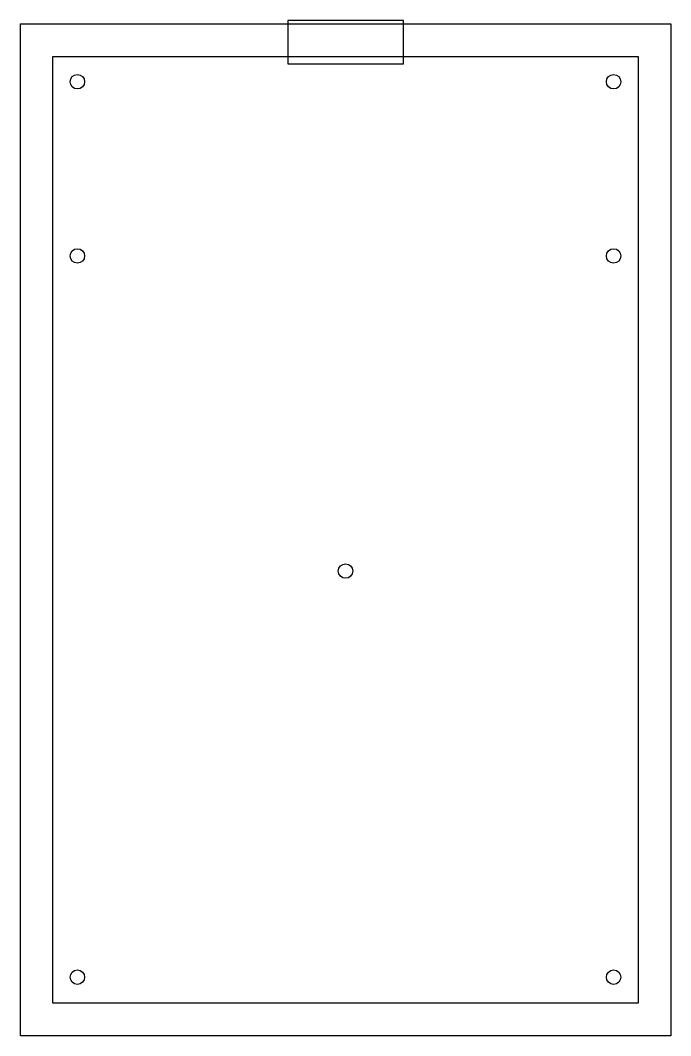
# Model space of a CAD drawing. Header units: millimetres. Extents: x 1849 to 2217, y 2098 to 2331.
# Drawn here: x 1848.6 to 1938.6, y 2097.6 to 2238.1 of the extents above.
import ezdxf

# ---------------------------------------------------------------- set-up
doc = ezdxf.new("R2010")
doc.units = ezdxf.units.MM

msp = doc.modelspace()

# ---------------------------------------------------------------- linework, layer by layer
for points in [[(1848.61, 2237.57), (1938.61, 2237.57), (1938.61, 2097.57), (1848.61, 2097.57), (1848.61, 2237.57)], [(1885.61, 2232.07), (1901.61, 2232.07), (1901.61, 2238.07), (1885.61, 2238.07), (1885.61, 2232.07)], [(1853.11, 2233.07), (1934.11, 2233.07), (1934.11, 2102.07), (1853.11, 2102.07), (1853.11, 2233.07)]]:
    msp.add_lwpolyline(points)
for centre in [(1856.51, 2229.57), (1930.71, 2229.57), (1856.51, 2205.47), (1930.71, 2205.47), (1893.61, 2161.87), (1856.51, 2105.67), (1930.71, 2105.67)]:
    msp.add_circle(centre, 1)

doc.saveas('drawing.dxf')
